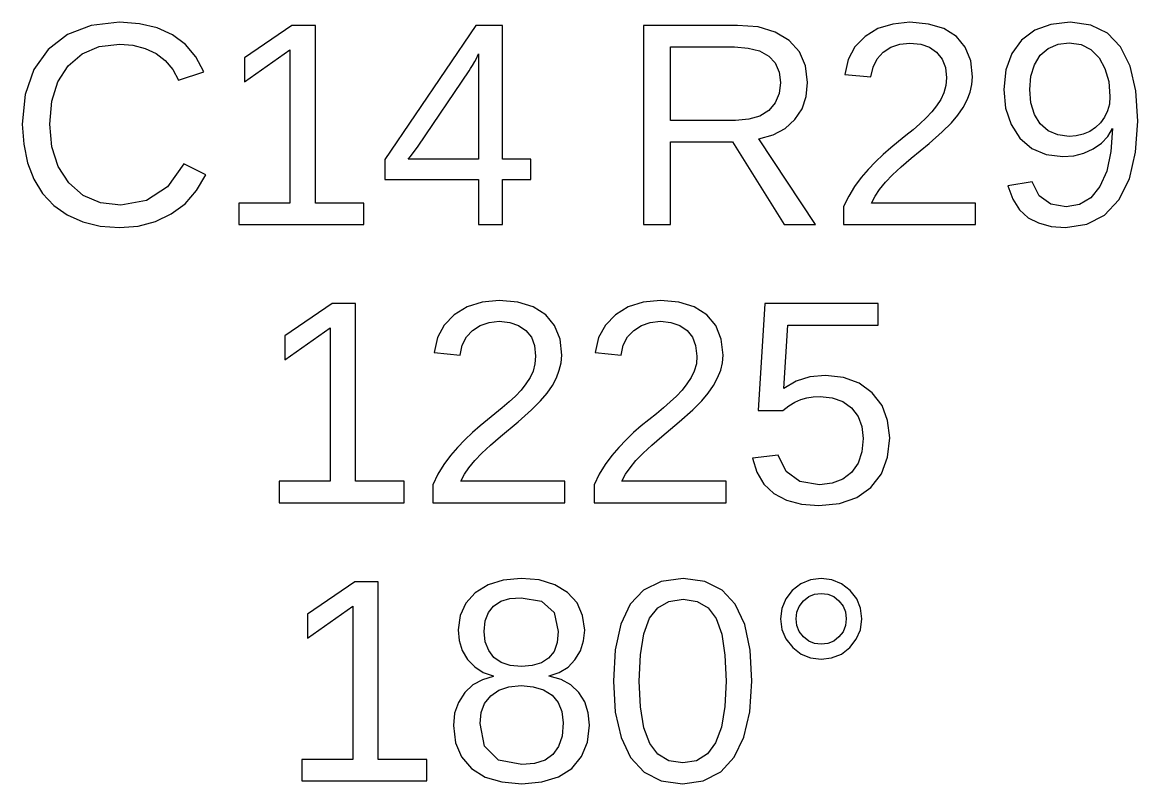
# Model space of a CAD drawing. Extents: x 194 to 2890, y 45 to 1503.
# Drawn here: x 1557.98 to 1590.05, y 1356.05 to 1377.95 of the extents above; entities that cross this region are included whole.
import ezdxf

# ---------------------------------------------------------------- set-up
doc = ezdxf.new("R2010")
doc.units = 0
doc.layers.get('0').update_dxf_attribs({"linetype": 'CONTINUOUS'})

msp = doc.modelspace()

# ---------------------------------------------------------------- linework, layer by layer
for points in [[(1561.31, 1372.09), (1561.81, 1372.22), (1562.26, 1372.44), (1562.66, 1372.73), (1562.99, 1373.11), (1563.26, 1373.56), (1562.62, 1373.88), (1562.15, 1373.22), (1561.55, 1372.82), (1560.81, 1372.69), (1560.23, 1372.76), (1559.73, 1372.97), (1559.32, 1373.33), (1559.01, 1373.8), (1558.83, 1374.37), (1558.77, 1375.02), (1558.83, 1375.68), (1559, 1376.24), (1559.3, 1376.7), (1559.7, 1377.04), (1560.19, 1377.25), (1560.78, 1377.32), (1561.16, 1377.29), (1561.51, 1377.2), (1561.83, 1377.05), (1562.09, 1376.85), (1562.31, 1376.59), (1562.47, 1376.29), (1563.2, 1376.53), (1562.97, 1376.96), (1562.67, 1377.31), (1562.3, 1377.59), (1561.86, 1377.79), (1561.35, 1377.91), (1560.77, 1377.95), (1559.96, 1377.86), (1559.28, 1377.6), (1558.72, 1377.17), (1558.31, 1376.59), (1558.06, 1375.87), (1557.98, 1375.02), (1558.02, 1374.44), (1558.13, 1373.91), (1558.31, 1373.44), (1558.56, 1373.03), (1558.89, 1372.68), (1559.27, 1372.41), (1559.72, 1372.21), (1560.22, 1372.09), (1560.77, 1372.05)], [(1567.8, 1372.75), (1566.41, 1372.75), (1566.41, 1377.86), (1565.73, 1377.86), (1564.37, 1376.93), (1564.37, 1376.24), (1565.67, 1377.16), (1565.67, 1372.75), (1564.21, 1372.75), (1564.21, 1372.13), (1567.8, 1372.13)], [(1571.79, 1373.43), (1572.6, 1373.43), (1572.6, 1374.01), (1571.79, 1374.01), (1571.79, 1377.86), (1571.02, 1377.86), (1568.4, 1374), (1568.4, 1373.43), (1571.1, 1373.43), (1571.1, 1372.13), (1571.79, 1372.13)], [(1576.62, 1374.51), (1578.4, 1374.51), (1579.89, 1372.13), (1580.79, 1372.13), (1579.16, 1374.6), (1579.57, 1374.71), (1579.91, 1374.9), (1580.19, 1375.15), (1580.4, 1375.46), (1580.52, 1375.82), (1580.56, 1376.22), (1580.5, 1376.7), (1580.33, 1377.1), (1580.03, 1377.43), (1579.63, 1377.67), (1579.14, 1377.82), (1578.54, 1377.86), (1575.84, 1377.86), (1575.84, 1372.13), (1576.62, 1372.13)], [(1585.39, 1372.75), (1582.4, 1372.75), (1582.5, 1372.95), (1582.63, 1373.14), (1582.8, 1373.35), (1583, 1373.56), (1583.25, 1373.79), (1583.54, 1374.04), (1584.05, 1374.46), (1584.43, 1374.8), (1584.7, 1375.06), (1584.88, 1375.28), (1585.03, 1375.5), (1585.15, 1375.72), (1585.23, 1375.94), (1585.28, 1376.16), (1585.3, 1376.38), (1585.25, 1376.84), (1585.09, 1377.23), (1584.84, 1377.54), (1584.48, 1377.77), (1584.04, 1377.9), (1583.5, 1377.95), (1583.01, 1377.9), (1582.58, 1377.77), (1582.21, 1377.54), (1581.92, 1377.24), (1581.73, 1376.88), (1581.63, 1376.45), (1582.38, 1376.38), (1582.44, 1376.66), (1582.56, 1376.9), (1582.73, 1377.09), (1582.95, 1377.23), (1583.21, 1377.32), (1583.5, 1377.35), (1583.81, 1377.32), (1584.06, 1377.23), (1584.27, 1377.09), (1584.43, 1376.89), (1584.52, 1376.65), (1584.55, 1376.35), (1584.53, 1376.13), (1584.48, 1375.92), (1584.39, 1375.73), (1584.27, 1375.55), (1584.13, 1375.37), (1583.97, 1375.2), (1583.79, 1375.03), (1583.59, 1374.86), (1583.38, 1374.69), (1583.17, 1374.52), (1582.95, 1374.34), (1582.73, 1374.15), (1582.51, 1373.94), (1582.3, 1373.72), (1582.1, 1373.49), (1581.91, 1373.23), (1581.74, 1372.95), (1581.59, 1372.65), (1581.59, 1372.13), (1585.39, 1372.13)], [(1588.59, 1372.14), (1589.1, 1372.4), (1589.51, 1372.84), (1589.81, 1373.45), (1589.99, 1374.21), (1590.05, 1375.11), (1590, 1375.98), (1589.83, 1376.69), (1589.56, 1377.24), (1589.18, 1377.64), (1588.7, 1377.87), (1588.11, 1377.95), (1587.55, 1377.89), (1587.09, 1377.72), (1586.71, 1377.44), (1586.43, 1377.05), (1586.26, 1376.58), (1586.2, 1376.02), (1586.25, 1375.48), (1586.41, 1375.01), (1586.66, 1374.62), (1587.01, 1374.32), (1587.42, 1374.15), (1587.9, 1374.09), (1588.21, 1374.11), (1588.5, 1374.19), (1588.77, 1374.31), (1589.01, 1374.47), (1589.19, 1374.67), (1589.33, 1374.9), (1589.28, 1374.23), (1589.16, 1373.67), (1588.96, 1373.23), (1588.7, 1372.9), (1588.38, 1372.71), (1587.99, 1372.64), (1587.55, 1372.72), (1587.22, 1372.96), (1587.02, 1373.36), (1586.32, 1373.25), (1586.46, 1372.86), (1586.65, 1372.56), (1586.9, 1372.33), (1587.2, 1372.18), (1587.56, 1372.08), (1587.97, 1372.05)], [(1576.62, 1375.13), (1576.62, 1377.24), (1578.46, 1377.24), (1578.85, 1377.21), (1579.18, 1377.13), (1579.44, 1376.98), (1579.63, 1376.78), (1579.74, 1376.52), (1579.78, 1376.22), (1579.74, 1375.9), (1579.63, 1375.63), (1579.44, 1375.41), (1579.19, 1375.25), (1578.87, 1375.16), (1578.49, 1375.13)], [(1587.75, 1374.71), (1587.48, 1374.83), (1587.25, 1375.03), (1587.08, 1375.3), (1586.98, 1375.63), (1586.95, 1376.02), (1586.98, 1376.4), (1587.08, 1376.73), (1587.25, 1377), (1587.48, 1377.2), (1587.76, 1377.32), (1588.08, 1377.36), (1588.42, 1377.31), (1588.7, 1377.17), (1588.94, 1376.93), (1589.11, 1376.62), (1589.22, 1376.25), (1589.25, 1375.82), (1589.24, 1375.6), (1589.18, 1375.4), (1589.1, 1375.22), (1588.98, 1375.06), (1588.84, 1374.92), (1588.67, 1374.81), (1588.48, 1374.73), (1588.28, 1374.68), (1588.08, 1374.67)], [(1569.07, 1374.01), (1569.14, 1374.09), (1569.36, 1374.39), (1570.83, 1376.55), (1570.87, 1376.62), (1570.92, 1376.71), (1570.99, 1376.82), (1571.05, 1376.93), (1571.08, 1377), (1571.1, 1377.04), (1571.1, 1374.01)], [(1568.96, 1364.75), (1567.56, 1364.75), (1567.56, 1369.86), (1566.89, 1369.86), (1565.53, 1368.93), (1565.53, 1368.24), (1566.83, 1369.16), (1566.83, 1364.75), (1565.37, 1364.75), (1565.37, 1364.13), (1568.96, 1364.13)], [(1573.58, 1364.75), (1570.59, 1364.75), (1570.69, 1364.95), (1570.82, 1365.14), (1570.99, 1365.35), (1571.19, 1365.56), (1571.44, 1365.79), (1571.73, 1366.04), (1572.24, 1366.46), (1572.62, 1366.8), (1572.88, 1367.06), (1573.07, 1367.28), (1573.22, 1367.5), (1573.34, 1367.72), (1573.42, 1367.94), (1573.47, 1368.16), (1573.49, 1368.38), (1573.44, 1368.84), (1573.28, 1369.23), (1573.03, 1369.54), (1572.67, 1369.77), (1572.23, 1369.9), (1571.69, 1369.95), (1571.2, 1369.9), (1570.77, 1369.77), (1570.4, 1369.54), (1570.11, 1369.24), (1569.92, 1368.88), (1569.82, 1368.45), (1570.57, 1368.38), (1570.63, 1368.66), (1570.75, 1368.9), (1570.92, 1369.09), (1571.14, 1369.23), (1571.4, 1369.32), (1571.69, 1369.35), (1572, 1369.32), (1572.25, 1369.23), (1572.46, 1369.09), (1572.62, 1368.89), (1572.71, 1368.65), (1572.74, 1368.35), (1572.72, 1368.13), (1572.67, 1367.92), (1572.58, 1367.73), (1572.46, 1367.55), (1572.32, 1367.37), (1572.16, 1367.2), (1571.98, 1367.03), (1571.78, 1366.86), (1571.57, 1366.69), (1571.36, 1366.52), (1571.14, 1366.34), (1570.92, 1366.15), (1570.7, 1365.94), (1570.49, 1365.72), (1570.29, 1365.49), (1570.1, 1365.23), (1569.93, 1364.95), (1569.78, 1364.65), (1569.78, 1364.13), (1573.58, 1364.13)], [(1578.22, 1364.75), (1575.22, 1364.75), (1575.32, 1364.95), (1575.46, 1365.14), (1575.62, 1365.35), (1575.83, 1365.56), (1576.08, 1365.79), (1576.37, 1366.04), (1576.87, 1366.46), (1577.26, 1366.8), (1577.52, 1367.06), (1577.7, 1367.28), (1577.85, 1367.5), (1577.97, 1367.72), (1578.06, 1367.94), (1578.11, 1368.16), (1578.13, 1368.38), (1578.07, 1368.84), (1577.92, 1369.23), (1577.66, 1369.54), (1577.3, 1369.77), (1576.86, 1369.9), (1576.33, 1369.95), (1575.83, 1369.9), (1575.4, 1369.77), (1575.04, 1369.54), (1574.75, 1369.24), (1574.55, 1368.88), (1574.45, 1368.45), (1575.2, 1368.38), (1575.26, 1368.66), (1575.38, 1368.9), (1575.56, 1369.09), (1575.78, 1369.23), (1576.03, 1369.32), (1576.33, 1369.35), (1576.63, 1369.32), (1576.89, 1369.23), (1577.1, 1369.09), (1577.25, 1368.89), (1577.34, 1368.65), (1577.37, 1368.35), (1577.36, 1368.13), (1577.3, 1367.92), (1577.21, 1367.73), (1577.09, 1367.55), (1576.95, 1367.37), (1576.79, 1367.2), (1576.61, 1367.03), (1576.42, 1366.86), (1576.21, 1366.69), (1575.99, 1366.52), (1575.77, 1366.34), (1575.55, 1366.15), (1575.34, 1365.94), (1575.13, 1365.72), (1574.93, 1365.49), (1574.74, 1365.23), (1574.57, 1364.95), (1574.42, 1364.65), (1574.42, 1364.13), (1578.22, 1364.13)], [(1581.48, 1364.11), (1581.97, 1364.28), (1582.38, 1364.57), (1582.68, 1364.96), (1582.86, 1365.44), (1582.92, 1366), (1582.86, 1366.5), (1582.7, 1366.93), (1582.42, 1367.29), (1582.04, 1367.57), (1581.59, 1367.73), (1581.07, 1367.79), (1580.62, 1367.75), (1580.23, 1367.63), (1579.88, 1367.42), (1579.99, 1369.24), (1582.59, 1369.24), (1582.59, 1369.86), (1579.33, 1369.86), (1579.14, 1366.78), (1579.85, 1366.78), (1580.02, 1366.92), (1580.19, 1367.02), (1580.36, 1367.1), (1580.54, 1367.15), (1580.72, 1367.18), (1580.92, 1367.19), (1581.27, 1367.15), (1581.57, 1367.04), (1581.82, 1366.86), (1582.01, 1366.61), (1582.12, 1366.32), (1582.16, 1365.98), (1582.12, 1365.6), (1582.01, 1365.27), (1581.82, 1365), (1581.57, 1364.81), (1581.27, 1364.69), (1580.9, 1364.65), (1580.34, 1364.74), (1579.94, 1365.03), (1579.71, 1365.5), (1578.97, 1365.41), (1579.1, 1365.01), (1579.3, 1364.67), (1579.59, 1364.4), (1579.95, 1364.21), (1580.38, 1364.09), (1580.88, 1364.05)], [(1569.61, 1356.75), (1568.21, 1356.75), (1568.21, 1361.86), (1567.54, 1361.86), (1566.18, 1360.93), (1566.18, 1360.24), (1567.48, 1361.16), (1567.48, 1356.75), (1566.02, 1356.75), (1566.02, 1356.13), (1569.61, 1356.13)], [(1572.92, 1356.1), (1573.4, 1356.25), (1573.78, 1356.49), (1574.06, 1356.83), (1574.23, 1357.24), (1574.29, 1357.73), (1574.25, 1358.09), (1574.15, 1358.4), (1573.98, 1358.67), (1573.75, 1358.89), (1573.47, 1359.05), (1573.13, 1359.14), (1573.13, 1359.15), (1573.42, 1359.25), (1573.67, 1359.4), (1573.87, 1359.61), (1574.03, 1359.87), (1574.12, 1360.16), (1574.15, 1360.47), (1574.09, 1360.89), (1573.93, 1361.25), (1573.66, 1361.55), (1573.29, 1361.77), (1572.84, 1361.91), (1572.32, 1361.95), (1571.81, 1361.9), (1571.37, 1361.77), (1571, 1361.54), (1570.73, 1361.24), (1570.57, 1360.89), (1570.51, 1360.48), (1570.54, 1360.17), (1570.63, 1359.88), (1570.78, 1359.62), (1570.99, 1359.41), (1571.23, 1359.25), (1571.52, 1359.15), (1571.52, 1359.13), (1571.21, 1359.04), (1570.93, 1358.89), (1570.7, 1358.67), (1570.52, 1358.39), (1570.41, 1358.08), (1570.38, 1357.72), (1570.44, 1357.23), (1570.61, 1356.82), (1570.9, 1356.49), (1571.29, 1356.24), (1571.77, 1356.1), (1572.34, 1356.05)], [(1577.56, 1356.13), (1578.06, 1356.39), (1578.45, 1356.81), (1578.73, 1357.39), (1578.9, 1358.12), (1578.96, 1359), (1578.91, 1359.89), (1578.75, 1360.63), (1578.48, 1361.21), (1578.1, 1361.62), (1577.6, 1361.87), (1576.98, 1361.95), (1576.35, 1361.87), (1575.84, 1361.62), (1575.46, 1361.21), (1575.19, 1360.64), (1575.03, 1359.9), (1574.98, 1359), (1575.03, 1358.11), (1575.2, 1357.38), (1575.47, 1356.8), (1575.86, 1356.38), (1576.35, 1356.13), (1576.96, 1356.05)], [(1581.25, 1359.67), (1581.53, 1359.78), (1581.77, 1359.97), (1581.96, 1360.21), (1582.08, 1360.48), (1582.12, 1360.79), (1582.08, 1361.1), (1581.97, 1361.37), (1581.78, 1361.61), (1581.53, 1361.8), (1581.26, 1361.91), (1580.95, 1361.95), (1580.64, 1361.91), (1580.36, 1361.8), (1580.12, 1361.61), (1579.93, 1361.37), (1579.82, 1361.09), (1579.78, 1360.79), (1579.82, 1360.49), (1579.93, 1360.22), (1580.13, 1359.97), (1580.37, 1359.78), (1580.64, 1359.67), (1580.95, 1359.63)], [(1572.01, 1359.45), (1571.75, 1359.54), (1571.54, 1359.68), (1571.39, 1359.88), (1571.29, 1360.13), (1571.26, 1360.43), (1571.29, 1360.73), (1571.38, 1360.97), (1571.53, 1361.16), (1571.74, 1361.3), (1572, 1361.38), (1572.32, 1361.4), (1572.91, 1361.3), (1573.27, 1360.97), (1573.39, 1360.43), (1573.36, 1360.11), (1573.27, 1359.85), (1573.11, 1359.66), (1572.91, 1359.53), (1572.64, 1359.45), (1572.33, 1359.42)], [(1580.76, 1360.08), (1580.59, 1360.15), (1580.44, 1360.27), (1580.32, 1360.43), (1580.25, 1360.6), (1580.23, 1360.79), (1580.25, 1360.98), (1580.32, 1361.15), (1580.44, 1361.31), (1580.59, 1361.43), (1580.76, 1361.5), (1580.95, 1361.52), (1581.14, 1361.5), (1581.31, 1361.43), (1581.46, 1361.31), (1581.58, 1361.16), (1581.65, 1360.99), (1581.67, 1360.79), (1581.65, 1360.6), (1581.58, 1360.42), (1581.46, 1360.27), (1581.31, 1360.15), (1581.14, 1360.08), (1580.95, 1360.06)], [(1576.57, 1356.71), (1576.25, 1356.9), (1576.02, 1357.21), (1575.85, 1357.66), (1575.75, 1358.26), (1575.72, 1359), (1575.75, 1359.76), (1575.85, 1360.36), (1576.01, 1360.81), (1576.25, 1361.11), (1576.57, 1361.29), (1576.98, 1361.36), (1577.38, 1361.29), (1577.7, 1361.11), (1577.93, 1360.8), (1578.09, 1360.35), (1578.18, 1359.75), (1578.22, 1359), (1578.18, 1358.27), (1578.08, 1357.68), (1577.91, 1357.23), (1577.68, 1356.91), (1577.36, 1356.71), (1576.97, 1356.65)], [(1571.67, 1356.73), (1571.27, 1357.13), (1571.14, 1357.78), (1571.17, 1358.1), (1571.27, 1358.36), (1571.45, 1358.58), (1571.68, 1358.74), (1571.97, 1358.84), (1572.32, 1358.87), (1572.67, 1358.84), (1572.97, 1358.75), (1573.21, 1358.6), (1573.39, 1358.39), (1573.49, 1358.13), (1573.53, 1357.8), (1573.5, 1357.42), (1573.4, 1357.12), (1573.23, 1356.89), (1573.01, 1356.73), (1572.71, 1356.63), (1572.34, 1356.6)]]:
    msp.add_lwpolyline(points, close=True)

doc.saveas('drawing.dxf')
